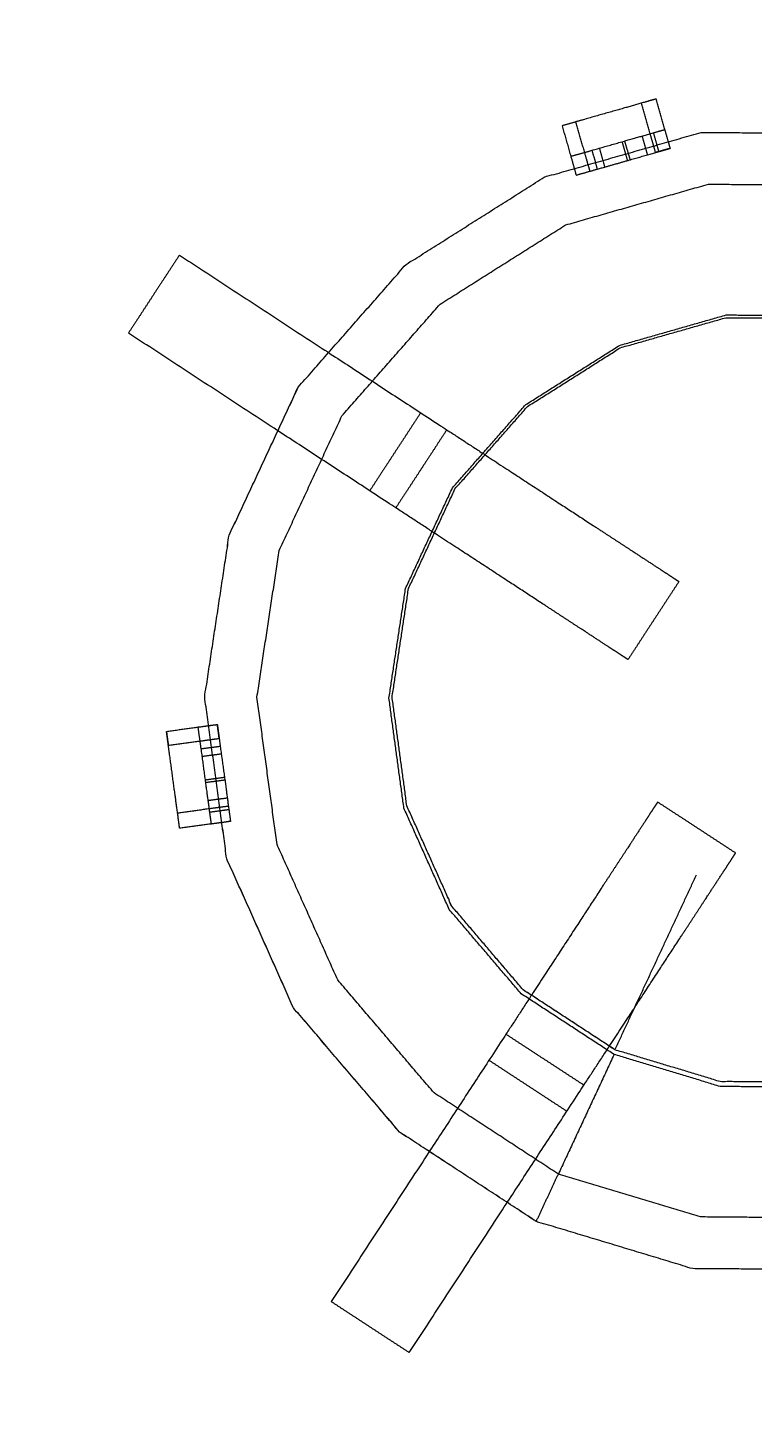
# Model space of a CAD drawing. Header units: millimetres. Extents: x 3429 to 24139, y -631 to 9878.
# Drawn here: x 8594.66 to 8604.34, y 3476.78 to 3495.17 of the extents above; entities that cross this region are included whole.
import ezdxf

# ---------------------------------------------------------------- set-up
doc = ezdxf.new("R2010")
doc.units = ezdxf.units.MM
for name, color, linetype, lineweight in [('multid_gorunus_3', 23, 'Continuous', 13), ('multid_gorunus_4', 15, 'Continuous', 9), ('multid_gorunus_5', 193, 'Continuous', 5), ('multid_gorunus_6', 54, 'Continuous', 0)]:
    doc.layers.add(name, color=color, linetype=linetype, lineweight=lineweight)

# ---------------------------------------------------------------- blocks, each defined once
blk = doc.blocks.new('grup-2')
at = {"layer": 'multid_gorunus_3', "lineweight": -3}
for points in [[(1849.635, 6035.355), (1850.005, 6035.396), (1850.375, 6035.437), (1884.646, 6035.262), (1918.917, 6035.088), (1919.286, 6035.043), (1919.656, 6034.998), (1919.995, 6034.875), (1920.334, 6034.752), (1920.633, 6034.56), (1920.932, 6034.367), (1921.181, 6034.116), (1921.429, 6033.865), (1921.619, 6033.564), (1921.808, 6033.263), (1921.927, 6032.923), (1922.047, 6032.583), (1922.088, 6032.213), (1922.129, 6031.843), (1921.763, 5960.072), (1921.878, 5918.294), (1921.833, 5917.924), (1921.789, 5917.555), (1921.666, 5917.216), (1921.542, 5916.877), (1921.35, 5916.578), (1921.158, 5916.279), (1920.907, 5916.03), (1920.655, 5915.781), (1920.354, 5915.592), (1920.054, 5915.403), (1919.713, 5915.283), (1919.373, 5915.164), (1919.003, 5915.123), (1918.633, 5915.082), (1884.362, 5915.257), (1850.091, 5915.431), (1849.721, 5915.476), (1849.352, 5915.52), (1849.013, 5915.644), (1848.674, 5915.767), (1848.375, 5915.959), (1848.076, 5916.151), (1847.827, 5916.403), (1847.578, 5916.654), (1847.389, 5916.955), (1847.2, 5917.255), (1847.08, 5917.596), (1846.96, 5917.936), (1846.92, 5918.306), (1846.879, 5918.676), (1847.143, 5970.447), (1847.13, 6032.225), (1847.174, 6032.594), (1847.219, 6032.964), (1847.342, 6033.303), (1847.465, 6033.642), (1847.658, 6033.941), (1847.85, 6034.24), (1848.101, 6034.488), (1848.353, 6034.737), (1848.653, 6034.926), (1848.954, 6035.115), (1849.294, 6035.235), (1849.635, 6035.355)], [(1849.635, 6035.355), (1850.005, 6035.396), (1850.375, 6035.437), (1884.646, 6035.262), (1918.917, 6035.088), (1919.286, 6035.043), (1919.656, 6034.998), (1919.995, 6034.875), (1920.334, 6034.752), (1920.633, 6034.56), (1920.932, 6034.367), (1921.181, 6034.116), (1921.429, 6033.865), (1921.619, 6033.564), (1921.808, 6033.263), (1921.927, 6032.923), (1922.047, 6032.583), (1922.088, 6032.213), (1922.129, 6031.843), (1921.763, 5960.072), (1921.878, 5918.294), (1921.833, 5917.924), (1921.789, 5917.555), (1921.666, 5917.216), (1921.542, 5916.877), (1921.35, 5916.578), (1921.158, 5916.279), (1920.907, 5916.03), (1920.655, 5915.781), (1920.354, 5915.592), (1920.054, 5915.403), (1919.713, 5915.283), (1919.373, 5915.164), (1919.003, 5915.123), (1918.633, 5915.082), (1884.362, 5915.257), (1850.091, 5915.431), (1849.721, 5915.476), (1849.352, 5915.52), (1849.013, 5915.644), (1848.674, 5915.767), (1848.375, 5915.959), (1848.076, 5916.151), (1847.827, 5916.403), (1847.578, 5916.654), (1847.389, 5916.955), (1847.2, 5917.255), (1847.08, 5917.596), (1846.96, 5917.936), (1846.92, 5918.306), (1846.879, 5918.676), (1847.143, 5970.447), (1847.13, 6032.225), (1847.174, 6032.594), (1847.219, 6032.964), (1847.342, 6033.303), (1847.465, 6033.642), (1847.658, 6033.941), (1847.85, 6034.24), (1848.101, 6034.488), (1848.353, 6034.737), (1848.653, 6034.926), (1848.954, 6035.115), (1849.294, 6035.235), (1849.635, 6035.355)], [(1850.374, 6034.937), (1850.061, 6034.902), (1849.748, 6034.868), (1849.461, 6034.766), (1849.173, 6034.665), (1848.919, 6034.505), (1848.664, 6034.345), (1848.452, 6034.134), (1848.239, 6033.924), (1848.076, 6033.671), (1847.914, 6033.418), (1847.81, 6033.132), (1847.705, 6032.845), (1847.668, 6032.533), (1847.63, 6032.22), (1847.643, 5970.444), (1847.379, 5918.676), (1847.413, 5918.363), (1847.448, 5918.05), (1847.549, 5917.762), (1847.651, 5917.474), (1847.811, 5917.22), (1847.971, 5916.966), (1848.181, 5916.753), (1848.392, 5916.54), (1848.644, 5916.378), (1848.897, 5916.215), (1849.184, 5916.111), (1849.47, 5916.007), (1849.783, 5915.969), (1850.096, 5915.931), (1884.365, 5915.757), (1918.634, 5915.582), (1918.946, 5915.617), (1919.259, 5915.651), (1919.547, 5915.752), (1919.835, 5915.854), (1920.089, 5916.014), (1920.343, 5916.174), (1920.556, 5916.384), (1920.769, 5916.595), (1920.931, 5916.848), (1921.094, 5917.1), (1921.198, 5917.387), (1921.303, 5917.674), (1921.34, 5917.986), (1921.378, 5918.299), (1921.263, 5960.075), (1921.629, 6031.843), (1921.594, 6032.156), (1921.56, 6032.469), (1921.458, 6032.757), (1921.357, 6033.044), (1921.197, 6033.299), (1921.037, 6033.553), (1920.827, 6033.766), (1920.616, 6033.978), (1920.363, 6034.141), (1920.111, 6034.303), (1919.824, 6034.408), (1919.537, 6034.512), (1919.225, 6034.55), (1918.912, 6034.588), (1884.643, 6034.762), (1850.374, 6034.937)], [(1850.374, 6034.937), (1850.061, 6034.902), (1849.748, 6034.868), (1849.461, 6034.766), (1849.173, 6034.665), (1848.919, 6034.505), (1848.664, 6034.345), (1848.452, 6034.134), (1848.239, 6033.924), (1848.076, 6033.671), (1847.914, 6033.418), (1847.81, 6033.132), (1847.705, 6032.845), (1847.668, 6032.533), (1847.63, 6032.22), (1847.643, 5970.444), (1847.379, 5918.676), (1847.413, 5918.363), (1847.448, 5918.05), (1847.549, 5917.762), (1847.651, 5917.474), (1847.811, 5917.22), (1847.971, 5916.966), (1848.181, 5916.753), (1848.392, 5916.54), (1848.644, 5916.378), (1848.897, 5916.215), (1849.184, 5916.111), (1849.47, 5916.007), (1849.783, 5915.969), (1850.096, 5915.931), (1884.365, 5915.757), (1918.634, 5915.582), (1918.946, 5915.617), (1919.259, 5915.651), (1919.547, 5915.752), (1919.835, 5915.854), (1920.089, 5916.014), (1920.343, 5916.174), (1920.556, 5916.384), (1920.769, 5916.595), (1920.931, 5916.848), (1921.094, 5917.1), (1921.198, 5917.387), (1921.303, 5917.674), (1921.34, 5917.986), (1921.378, 5918.299), (1921.263, 5960.075), (1921.629, 6031.843), (1921.594, 6032.156), (1921.56, 6032.469), (1921.458, 6032.757), (1921.357, 6033.044), (1921.197, 6033.299), (1921.037, 6033.553), (1920.827, 6033.766), (1920.616, 6033.978), (1920.363, 6034.141), (1920.111, 6034.303), (1919.824, 6034.408), (1919.537, 6034.512), (1919.225, 6034.55), (1918.912, 6034.588), (1884.643, 6034.762), (1850.374, 6034.937)]]:
    blk.add_open_spline(points, degree=2, knots=[-16, -16, -16, -15, -15, -14, -14, -13, -13, -12, -12, -11, -11, -10, -10, -9, -9, -8, -8, -7, -7, -6, -6, -5, -5, -4, -4, -3, -3, -2, -2, -1, -1, 0, 0, 1, 1, 2, 2, 3, 3, 4, 4, 5, 5, 6, 6, 7, 7, 8, 8, 9, 9, 10, 10, 11, 11, 12, 12, 13, 13, 14, 14, 15, 15, 16, 16, 16], dxfattribs=at)
at = {"layer": 'multid_gorunus_4', "lineweight": -3}
blk.add_open_spline([(1898.087, 5967.746), (1899.312, 5966.844), (1900.537, 5965.942), (1901.62, 5964.874), (1902.704, 5963.806), (1903.625, 5962.596), (1904.546, 5961.385), (1905.285, 5960.056), (1906.024, 5958.726), (1906.567, 5957.305), (1907.109, 5955.884), (1907.444, 5954.4), (1907.778, 5952.915), (1907.898, 5951.399), (1908.019, 5949.883), (1907.921, 5948.364), (1907.824, 5946.846), (1907.512, 5945.357), (1907.201, 5943.868), (1906.679, 5942.439), (1906.158, 5941.01), (1905.439, 5939.669), (1904.721, 5938.328), (1903.818, 5937.104), (1902.915, 5935.88), (1901.848, 5934.796), (1900.781, 5933.711), (1899.57, 5932.791), (1898.359, 5931.871), (1897.029, 5931.131), (1895.7, 5930.391), (1894.279, 5929.849), (1892.857, 5929.308), (1891.373, 5928.972), (1889.89, 5928.637), (1888.373, 5928.518), (1886.857, 5928.398), (1885.338, 5928.495), (1883.82, 5928.591), (1882.331, 5928.904), (1880.843, 5929.217), (1879.413, 5929.737), (1877.984, 5930.257), (1876.643, 5930.976), (1875.303, 5931.696), (1874.078, 5932.598), (1872.853, 5933.5), (1871.77, 5934.568), (1870.686, 5935.636), (1869.765, 5936.846), (1868.844, 5938.057), (1868.105, 5939.386), (1867.366, 5940.716), (1866.823, 5942.137), (1866.28, 5943.558), (1865.946, 5945.042), (1865.612, 5946.527), (1865.492, 5948.043), (1865.371, 5949.559), (1865.469, 5951.078), (1865.566, 5952.596), (1865.878, 5954.085), (1866.189, 5955.574), (1866.711, 5957.003), (1867.232, 5958.432), (1867.951, 5959.773), (1868.669, 5961.114), (1869.572, 5962.338), (1870.475, 5963.562), (1871.542, 5964.646), (1872.609, 5965.731), (1873.82, 5966.651), (1875.031, 5967.571), (1876.361, 5968.311), (1877.69, 5969.051), (1879.111, 5969.593), (1880.533, 5970.134), (1882.017, 5970.47), (1883.5, 5970.805), (1885.017, 5970.924), (1886.533, 5971.044), (1888.052, 5970.947), (1889.57, 5970.851), (1891.059, 5970.538), (1892.547, 5970.225), (1893.977, 5969.705), (1895.406, 5969.185), (1896.747, 5968.465), (1898.087, 5967.746)], degree=2, knots=[30, 30, 30, 31, 31, 32, 32, 33, 33, 34, 34, 35, 35, 36, 36, 37, 37, 38, 38, 39, 39, 40, 40, 41, 41, 42, 42, 43, 43, 44, 44, 45, 45, 46, 46, 47, 47, 48, 48, 49, 49, 50, 50, 51, 51, 52, 52, 53, 53, 54, 54, 55, 55, 56, 56, 57, 57, 58, 58, 59, 59, 60, 60, 61, 61, 62, 62, 63, 63, 64, 64, 65, 65, 66, 66, 67, 67, 68, 68, 69, 69, 70, 70, 71, 71, 72, 72, 73, 73, 74, 74, 74], dxfattribs=at)
blk.add_open_spline([(1898.087, 5967.746), (1899.312, 5966.844), (1900.537, 5965.942), (1901.62, 5964.874), (1902.704, 5963.806), (1903.625, 5962.596), (1904.546, 5961.385), (1905.285, 5960.056), (1906.024, 5958.726), (1906.567, 5957.305), (1907.109, 5955.884), (1907.444, 5954.4), (1907.778, 5952.915), (1907.898, 5951.399), (1908.019, 5949.883), (1907.921, 5948.364), (1907.824, 5946.846), (1907.512, 5945.357), (1907.201, 5943.868), (1906.679, 5942.439), (1906.158, 5941.01), (1905.439, 5939.669), (1904.721, 5938.328), (1903.818, 5937.104), (1902.915, 5935.88), (1901.848, 5934.796), (1900.781, 5933.711), (1899.57, 5932.791), (1898.359, 5931.871), (1897.029, 5931.131), (1895.7, 5930.391), (1894.279, 5929.849), (1892.857, 5929.308), (1891.373, 5928.972), (1889.89, 5928.637), (1888.373, 5928.518), (1886.857, 5928.398), (1885.338, 5928.495), (1883.82, 5928.591), (1882.331, 5928.904), (1880.843, 5929.217), (1879.413, 5929.737), (1877.984, 5930.257), (1876.643, 5930.976), (1875.303, 5931.696), (1874.078, 5932.598), (1872.853, 5933.5), (1871.77, 5934.568), (1870.686, 5935.636), (1869.765, 5936.846), (1868.844, 5938.057), (1868.105, 5939.386), (1867.366, 5940.716), (1866.823, 5942.137), (1866.28, 5943.558), (1865.946, 5945.042), (1865.612, 5946.527), (1865.492, 5948.043), (1865.371, 5949.559), (1865.469, 5951.078), (1865.566, 5952.596), (1865.878, 5954.085), (1866.189, 5955.574), (1866.711, 5957.003), (1867.232, 5958.432), (1867.951, 5959.773), (1868.669, 5961.114), (1869.572, 5962.338), (1870.475, 5963.562), (1871.542, 5964.646), (1872.609, 5965.731), (1873.82, 5966.651), (1875.031, 5967.571), (1876.361, 5968.311), (1877.69, 5969.051), (1879.111, 5969.593), (1880.533, 5970.134), (1882.017, 5970.47), (1883.5, 5970.805), (1885.017, 5970.924), (1886.533, 5971.044), (1888.052, 5970.947), (1889.57, 5970.851), (1891.059, 5970.538), (1892.547, 5970.225), (1893.977, 5969.705), (1895.406, 5969.185), (1896.747, 5968.465), (1898.087, 5967.746)], degree=2, knots=[30, 30, 30, 31, 31, 32, 32, 33, 33, 34, 34, 35, 35, 36, 36, 37, 37, 38, 38, 39, 39, 40, 40, 41, 41, 42, 42, 43, 43, 44, 44, 45, 45, 46, 46, 47, 47, 48, 48, 49, 49, 50, 50, 51, 51, 52, 52, 53, 53, 54, 54, 55, 55, 56, 56, 57, 57, 58, 58, 59, 59, 60, 60, 61, 61, 62, 62, 63, 63, 64, 64, 65, 65, 66, 66, 67, 67, 68, 68, 69, 69, 70, 70, 71, 71, 72, 72, 73, 73, 74, 74, 74], dxfattribs=at)
at = {"layer": 'multid_gorunus_5', "lineweight": -3}
for points, knots in [([(1888.331, 5957.025), (1888.367, 5957.15), (1888.403, 5957.275), (1888.461, 5957.479), (1888.519, 5957.682)], [0, 0, 0, 1, 1, 2, 2, 2]), ([(1888.331, 5957.025), (1888.367, 5957.15), (1888.403, 5957.275), (1888.461, 5957.479), (1888.519, 5957.682)], [0, 0, 0, 1, 1, 2, 2, 2]), ([(1888.519, 5957.682), (1888.595, 5957.661), (1888.67, 5957.639), (1888.862, 5957.584), (1889.053, 5957.53), (1889.271, 5957.468), (1889.488, 5957.406), (1889.63, 5957.365), (1889.772, 5957.325)], [9, 9, 9, 10, 10, 11, 11, 12, 12, 13, 13, 13]), ([(1888.519, 5957.682), (1888.595, 5957.661), (1888.67, 5957.639), (1888.862, 5957.584), (1889.053, 5957.53), (1889.271, 5957.468), (1889.488, 5957.406), (1889.63, 5957.365), (1889.772, 5957.325)], [9, 9, 9, 10, 10, 11, 11, 12, 12, 13, 13, 13]), ([(1888.527, 5956.969), (1888.563, 5957.094), (1888.599, 5957.219), (1888.657, 5957.423), (1888.715, 5957.626)], [0, 0, 0, 1, 1, 2, 2, 2]), ([(1888.527, 5956.969), (1888.563, 5957.094), (1888.599, 5957.219), (1888.657, 5957.423), (1888.715, 5957.626)], [0, 0, 0, 1, 1, 2, 2, 2]), ([(1889.772, 5957.325), (1889.714, 5957.121), (1889.656, 5956.918), (1889.62, 5956.792), (1889.585, 5956.667), (1889.443, 5956.708), (1889.301, 5956.748), (1889.083, 5956.81), (1888.865, 5956.872), (1888.674, 5956.927), (1888.483, 5956.981), (1888.407, 5957.003), (1888.331, 5957.025), (1888.407, 5957.003), (1888.483, 5956.981), (1888.505, 5956.975), (1888.527, 5956.969)], [33, 33, 33, 34, 34, 35, 35, 36, 36, 37, 37, 38, 38, 39, 39, 40, 40, 40.117163, 40.117163, 40.117163]), ([(1889.772, 5957.325), (1889.714, 5957.121), (1889.656, 5956.918), (1889.62, 5956.792), (1889.585, 5956.667), (1889.443, 5956.708), (1889.301, 5956.748), (1889.083, 5956.81), (1888.865, 5956.872), (1888.674, 5956.927), (1888.483, 5956.981), (1888.407, 5957.003), (1888.331, 5957.025), (1888.407, 5957.003), (1888.483, 5956.981), (1888.505, 5956.975), (1888.527, 5956.969)], [33, 33, 33, 34, 34, 35, 35, 36, 36, 37, 37, 38, 38, 39, 39, 40, 40, 40.117163, 40.117163, 40.117163]), ([(1889.4, 5956.72), (1889.436, 5956.845), (1889.472, 5956.97), (1889.53, 5957.174), (1889.588, 5957.377)], [1, 1, 1, 2, 2, 3, 3, 3]), ([(1889.4, 5956.72), (1889.436, 5956.845), (1889.472, 5956.97), (1889.53, 5957.174), (1889.588, 5957.377)], [1, 1, 1, 2, 2, 3, 3, 3]), ([(1889.656, 5956.918), (1889.514, 5956.958), (1889.372, 5956.999), (1889.154, 5957.061), (1888.937, 5957.123), (1888.745, 5957.177), (1888.554, 5957.232), (1888.479, 5957.254), (1888.403, 5957.275)], [0, 0, 0, 1, 1, 2, 2, 3, 3, 4, 4, 4]), ([(1889.656, 5956.918), (1889.514, 5956.958), (1889.372, 5956.999), (1889.154, 5957.061), (1888.937, 5957.123), (1888.745, 5957.177), (1888.554, 5957.232), (1888.479, 5957.254), (1888.403, 5957.275)], [0, 0, 0, 1, 1, 2, 2, 3, 3, 4, 4, 4]), ([(1888.331, 5957.025), (1888.407, 5957.003), (1888.483, 5956.981), (1888.505, 5956.975), (1888.527, 5956.969)], [39, 39, 39, 40, 40, 40.117163, 40.117163, 40.117163]), ([(1888.331, 5957.025), (1888.407, 5957.003), (1888.483, 5956.981), (1888.505, 5956.975), (1888.527, 5956.969)], [39, 39, 39, 40, 40, 40.117163, 40.117163, 40.117163]), ([(1894.869, 5955.603), (1893.892, 5954.964), (1892.914, 5954.325), (1892.111, 5953.8), (1891.308, 5953.276), (1890.901, 5953.01), (1890.495, 5952.744), (1890.149, 5952.518), (1889.802, 5952.292), (1889.518, 5952.106), (1889.233, 5951.92), (1889.011, 5951.775), (1888.789, 5951.63), (1888.63, 5951.526), (1888.471, 5951.422), (1888.375, 5951.359), (1888.28, 5951.297), (1888.248, 5951.276), (1888.216, 5951.255)], [6, 6, 6, 7, 7, 8, 8, 9, 9, 10, 10, 11, 11, 12, 12, 13, 13, 14, 14, 15, 15, 15]), ([(1894.869, 5955.603), (1893.892, 5954.964), (1892.914, 5954.325), (1892.111, 5953.8), (1891.308, 5953.276), (1890.901, 5953.01), (1890.495, 5952.744), (1890.149, 5952.518), (1889.802, 5952.292), (1889.518, 5952.106), (1889.233, 5951.92), (1889.011, 5951.775), (1888.789, 5951.63), (1888.63, 5951.526), (1888.471, 5951.422), (1888.375, 5951.359), (1888.28, 5951.297), (1888.248, 5951.276), (1888.216, 5951.255)], [6, 6, 6, 7, 7, 8, 8, 9, 9, 10, 10, 11, 11, 12, 12, 13, 13, 14, 14, 15, 15, 15]), ([(1894.869, 5955.603), (1895.039, 5955.343), (1895.209, 5955.083), (1895.378, 5954.824), (1895.548, 5954.564)], [0, 0, 0, 1, 1, 2, 2, 2]), ([(1894.869, 5955.603), (1895.039, 5955.343), (1895.209, 5955.083), (1895.378, 5954.824), (1895.548, 5954.564)], [0, 0, 0, 1, 1, 2, 2, 2]), ([(1888.895, 5950.216), (1888.927, 5950.237), (1888.958, 5950.258), (1889.054, 5950.321), (1889.15, 5950.383), (1889.309, 5950.487), (1889.468, 5950.591), (1889.69, 5950.736), (1889.912, 5950.881), (1890.197, 5951.067), (1890.481, 5951.253), (1890.827, 5951.479), (1891.173, 5951.705), (1891.58, 5951.971), (1891.987, 5952.237), (1892.79, 5952.762), (1893.593, 5953.286), (1894.57, 5953.925), (1895.548, 5954.564)], [-2, -2, -2, -1, -1, 0, 0, 1, 1, 2, 2, 3, 3, 4, 4, 5, 5, 6, 6, 7, 7, 7]), ([(1888.895, 5950.216), (1888.927, 5950.237), (1888.958, 5950.258), (1889.054, 5950.321), (1889.15, 5950.383), (1889.309, 5950.487), (1889.468, 5950.591), (1889.69, 5950.736), (1889.912, 5950.881), (1890.197, 5951.067), (1890.481, 5951.253), (1890.827, 5951.479), (1891.173, 5951.705), (1891.58, 5951.971), (1891.987, 5952.237), (1892.79, 5952.762), (1893.593, 5953.286), (1894.57, 5953.925), (1895.548, 5954.564)], [-2, -2, -2, -1, -1, 0, 0, 1, 1, 2, 2, 3, 3, 4, 4, 5, 5, 6, 6, 7, 7, 7]), ([(1891.656, 5953.503), (1891.825, 5953.243), (1891.995, 5952.983), (1892.165, 5952.724), (1892.334, 5952.464)], [0, 0, 0, 1, 1, 2, 2, 2]), ([(1891.656, 5953.503), (1891.825, 5953.243), (1891.995, 5952.983), (1892.165, 5952.724), (1892.334, 5952.464)], [0, 0, 0, 1, 1, 2, 2, 2]), ([(1891.308, 5953.276), (1891.478, 5953.016), (1891.648, 5952.756), (1891.817, 5952.497), (1891.987, 5952.237)], [0, 0, 0, 1, 1, 2, 2, 2]), ([(1891.308, 5953.276), (1891.478, 5953.016), (1891.648, 5952.756), (1891.817, 5952.497), (1891.987, 5952.237)], [0, 0, 0, 1, 1, 2, 2, 2]), ([(1888.216, 5951.255), (1888.386, 5950.995), (1888.555, 5950.736), (1888.725, 5950.476), (1888.895, 5950.216)], [0, 0, 0, 1, 1, 2, 2, 2]), ([(1888.216, 5951.255), (1888.386, 5950.995), (1888.555, 5950.736), (1888.725, 5950.476), (1888.895, 5950.216)], [0, 0, 0, 1, 1, 2, 2, 2]), ([(1895.042, 5949.26), (1894.832, 5949.288), (1894.623, 5949.317), (1894.493, 5949.334), (1894.364, 5949.352), (1894.344, 5949.206), (1894.325, 5949.059), (1894.294, 5948.835), (1894.263, 5948.611), (1894.237, 5948.414), (1894.21, 5948.216), (1894.199, 5948.139), (1894.189, 5948.061)], [33, 33, 33, 34, 34, 35, 35, 36, 36, 37, 37, 38, 38, 39, 39, 39]), ([(1895.042, 5949.26), (1894.832, 5949.288), (1894.623, 5949.317), (1894.493, 5949.334), (1894.364, 5949.352), (1894.344, 5949.206), (1894.325, 5949.059), (1894.294, 5948.835), (1894.263, 5948.611), (1894.237, 5948.414), (1894.21, 5948.216), (1894.199, 5948.139), (1894.189, 5948.061)], [33, 33, 33, 34, 34, 35, 35, 36, 36, 37, 37, 38, 38, 39, 39, 39]), ([(1894.623, 5949.317), (1894.603, 5949.17), (1894.583, 5949.024), (1894.552, 5948.8), (1894.522, 5948.576), (1894.495, 5948.379), (1894.468, 5948.181), (1894.457, 5948.103), (1894.447, 5948.026)], [0, 0, 0, 1, 1, 2, 2, 3, 3, 4, 4, 4]), ([(1894.623, 5949.317), (1894.603, 5949.17), (1894.583, 5949.024), (1894.552, 5948.8), (1894.522, 5948.576), (1894.495, 5948.379), (1894.468, 5948.181), (1894.457, 5948.103), (1894.447, 5948.026)], [0, 0, 0, 1, 1, 2, 2, 3, 3, 4, 4, 4]), ([(1894.866, 5947.969), (1894.877, 5948.046), (1894.887, 5948.124), (1894.914, 5948.321), (1894.941, 5948.519), (1894.971, 5948.743), (1895.002, 5948.967), (1895.022, 5949.113), (1895.042, 5949.26)], [9, 9, 9, 10, 10, 11, 11, 12, 12, 13, 13, 13]), ([(1894.866, 5947.969), (1894.877, 5948.046), (1894.887, 5948.124), (1894.914, 5948.321), (1894.941, 5948.519), (1894.971, 5948.743), (1895.002, 5948.967), (1895.022, 5949.113), (1895.042, 5949.26)], [9, 9, 9, 10, 10, 11, 11, 12, 12, 13, 13, 13]), ([(1894.339, 5949.162), (1894.468, 5949.145), (1894.597, 5949.127), (1894.806, 5949.099), (1895.016, 5949.07)], [1, 1, 1, 2, 2, 3, 3, 3]), ([(1894.339, 5949.162), (1894.468, 5949.145), (1894.597, 5949.127), (1894.806, 5949.099), (1895.016, 5949.07)], [1, 1, 1, 2, 2, 3, 3, 3]), ([(1887.461, 5947.64), (1887.721, 5947.81), (1887.98, 5947.979), (1888.24, 5948.149), (1888.5, 5948.318)], [0, 0, 0, 1, 1, 2, 2, 2]), ([(1887.461, 5947.64), (1887.721, 5947.81), (1887.98, 5947.979), (1888.24, 5948.149), (1888.5, 5948.318)], [0, 0, 0, 1, 1, 2, 2, 2]), ([(1888.5, 5948.318), (1888.52, 5948.287), (1888.541, 5948.255), (1888.604, 5948.159), (1888.666, 5948.063), (1888.77, 5947.904), (1888.874, 5947.745), (1889.019, 5947.523), (1889.164, 5947.301), (1889.35, 5947.017), (1889.536, 5946.732), (1889.762, 5946.386), (1889.989, 5946.04), (1890.254, 5945.633), (1890.52, 5945.226), (1891.045, 5944.423), (1891.569, 5943.621), (1892.208, 5942.643), (1892.847, 5941.665)], [-2, -2, -2, -1, -1, 0, 0, 1, 1, 2, 2, 3, 3, 4, 4, 5, 5, 6, 6, 7, 7, 7]), ([(1888.5, 5948.318), (1888.52, 5948.287), (1888.541, 5948.255), (1888.604, 5948.159), (1888.666, 5948.063), (1888.77, 5947.904), (1888.874, 5947.745), (1889.019, 5947.523), (1889.164, 5947.301), (1889.35, 5947.017), (1889.536, 5946.732), (1889.762, 5946.386), (1889.989, 5946.04), (1890.254, 5945.633), (1890.52, 5945.226), (1891.045, 5944.423), (1891.569, 5943.621), (1892.208, 5942.643), (1892.847, 5941.665)], [-2, -2, -2, -1, -1, 0, 0, 1, 1, 2, 2, 3, 3, 4, 4, 5, 5, 6, 6, 7, 7, 7]), ([(1894.216, 5948.263), (1894.345, 5948.245), (1894.474, 5948.228), (1894.684, 5948.199), (1894.894, 5948.17)], [0, 0, 0, 1, 1, 2, 2, 2]), ([(1894.216, 5948.263), (1894.345, 5948.245), (1894.474, 5948.228), (1894.684, 5948.199), (1894.894, 5948.17)], [0, 0, 0, 1, 1, 2, 2, 2]), ([(1894.189, 5948.061), (1894.318, 5948.043), (1894.447, 5948.026), (1894.656, 5947.997), (1894.866, 5947.969)], [0, 0, 0, 1, 1, 2, 2, 2]), ([(1894.189, 5948.061), (1894.318, 5948.043), (1894.447, 5948.026), (1894.656, 5947.997), (1894.866, 5947.969)], [0, 0, 0, 1, 1, 2, 2, 2]), ([(1891.808, 5940.986), (1891.17, 5941.964), (1890.531, 5942.942), (1890.006, 5943.745), (1889.482, 5944.548), (1889.216, 5944.954), (1888.95, 5945.361), (1888.724, 5945.707), (1888.498, 5946.053), (1888.312, 5946.338), (1888.126, 5946.622), (1887.981, 5946.845), (1887.836, 5947.067), (1887.732, 5947.226), (1887.628, 5947.385), (1887.565, 5947.48), (1887.503, 5947.576), (1887.482, 5947.608), (1887.461, 5947.64)], [6, 6, 6, 7, 7, 8, 8, 9, 9, 10, 10, 11, 11, 12, 12, 13, 13, 14, 14, 15, 15, 15]), ([(1891.808, 5940.986), (1891.17, 5941.964), (1890.531, 5942.942), (1890.006, 5943.745), (1889.482, 5944.548), (1889.216, 5944.954), (1888.95, 5945.361), (1888.724, 5945.707), (1888.498, 5946.053), (1888.312, 5946.338), (1888.126, 5946.622), (1887.981, 5946.845), (1887.836, 5947.067), (1887.732, 5947.226), (1887.628, 5947.385), (1887.565, 5947.48), (1887.503, 5947.576), (1887.482, 5947.608), (1887.461, 5947.64)], [6, 6, 6, 7, 7, 8, 8, 9, 9, 10, 10, 11, 11, 12, 12, 13, 13, 14, 14, 15, 15, 15]), ([(1889.482, 5944.548), (1889.741, 5944.717), (1890.001, 5944.887), (1890.261, 5945.056), (1890.52, 5945.226)], [0, 0, 0, 1, 1, 2, 2, 2]), ([(1889.482, 5944.548), (1889.741, 5944.717), (1890.001, 5944.887), (1890.261, 5945.056), (1890.52, 5945.226)], [0, 0, 0, 1, 1, 2, 2, 2]), ([(1889.709, 5944.2), (1889.968, 5944.37), (1890.228, 5944.54), (1890.487, 5944.709), (1890.747, 5944.879)], [0, 0, 0, 1, 1, 2, 2, 2]), ([(1889.709, 5944.2), (1889.968, 5944.37), (1890.228, 5944.54), (1890.487, 5944.709), (1890.747, 5944.879)], [0, 0, 0, 1, 1, 2, 2, 2]), ([(1891.808, 5940.986), (1892.068, 5941.156), (1892.328, 5941.326), (1892.587, 5941.495), (1892.847, 5941.665)], [0, 0, 0, 1, 1, 2, 2, 2]), ([(1891.808, 5940.986), (1892.068, 5941.156), (1892.328, 5941.326), (1892.587, 5941.495), (1892.847, 5941.665)], [0, 0, 0, 1, 1, 2, 2, 2])]:
    blk.add_open_spline(points, degree=2, knots=knots, dxfattribs=at)
for points in [[(1888.483, 5956.981), (1888.518, 5957.107), (1888.554, 5957.232)], [(1888.483, 5956.981), (1888.518, 5957.107), (1888.554, 5957.232)], [(1888.633, 5956.939), (1888.668, 5957.064), (1888.704, 5957.189)], [(1888.633, 5956.939), (1888.668, 5957.064), (1888.704, 5957.189)], [(1888.865, 5956.872), (1888.901, 5956.998), (1888.937, 5957.123)], [(1888.865, 5956.872), (1888.901, 5956.998), (1888.937, 5957.123)], [(1888.899, 5956.863), (1888.935, 5956.988), (1888.971, 5957.113)], [(1888.899, 5956.863), (1888.935, 5956.988), (1888.971, 5957.113)], [(1889.203, 5956.776), (1889.238, 5956.901), (1889.274, 5957.027)], [(1889.203, 5956.776), (1889.238, 5956.901), (1889.274, 5957.027)], [(1889.301, 5956.748), (1889.336, 5956.873), (1889.372, 5956.999)], [(1889.301, 5956.748), (1889.336, 5956.873), (1889.372, 5956.999)], [(1894.339, 5949.162), (1894.351, 5949.257), (1894.364, 5949.352)], [(1894.339, 5949.162), (1894.351, 5949.257), (1894.364, 5949.352)], [(1894.339, 5949.162), (1894.351, 5949.257), (1894.364, 5949.352)], [(1894.339, 5949.162), (1894.351, 5949.257), (1894.364, 5949.352)], [(1895.042, 5949.26), (1895.029, 5949.165), (1895.016, 5949.07)], [(1895.042, 5949.26), (1895.029, 5949.165), (1895.016, 5949.07)], [(1894.325, 5949.059), (1894.454, 5949.042), (1894.583, 5949.024)], [(1894.325, 5949.059), (1894.454, 5949.042), (1894.583, 5949.024)], [(1894.311, 5948.958), (1894.44, 5948.941), (1894.569, 5948.923)], [(1894.311, 5948.958), (1894.44, 5948.941), (1894.569, 5948.923)], [(1894.268, 5948.646), (1894.397, 5948.628), (1894.526, 5948.611)], [(1894.268, 5948.646), (1894.397, 5948.628), (1894.526, 5948.611)], [(1894.263, 5948.611), (1894.393, 5948.593), (1894.522, 5948.576)], [(1894.263, 5948.611), (1894.393, 5948.593), (1894.522, 5948.576)], [(1894.231, 5948.371), (1894.36, 5948.354), (1894.489, 5948.336)], [(1894.231, 5948.371), (1894.36, 5948.354), (1894.489, 5948.336)], [(1894.21, 5948.216), (1894.339, 5948.199), (1894.468, 5948.181)], [(1894.21, 5948.216), (1894.339, 5948.199), (1894.468, 5948.181)], [(1889.068, 5945.019), (1888.525, 5946.184), (1887.983, 5947.348)], [(1889.068, 5945.019), (1888.525, 5946.184), (1887.983, 5947.348)]]:
    blk.add_open_spline(points, degree=2, dxfattribs=at)
at = {"layer": 'multid_gorunus_6', "lineweight": -3}
for points, knots in [([(1887.918, 5957.237), (1888.964, 5956.938), (1890.01, 5956.64), (1890.93, 5956.058), (1891.85, 5955.477), (1892.568, 5954.661), (1893.287, 5953.844), (1893.746, 5952.858), (1894.206, 5951.872), (1894.369, 5950.796), (1894.532, 5949.72), (1894.385, 5948.642), (1894.238, 5947.564), (1893.794, 5946.572), (1893.35, 5945.579), (1892.643, 5944.751), (1891.937, 5943.924), (1891.027, 5943.328), (1890.116, 5942.733), (1889.074, 5942.419), (1888.033, 5942.105), (1886.945, 5942.096), (1885.857, 5942.088), (1884.811, 5942.387), (1883.765, 5942.685), (1882.845, 5943.266), (1881.926, 5943.848), (1881.207, 5944.664), (1880.489, 5945.481), (1880.029, 5946.467), (1879.57, 5947.453), (1879.407, 5948.529), (1879.244, 5949.605), (1879.391, 5950.682), (1879.537, 5951.76), (1879.982, 5952.753), (1880.426, 5953.746), (1881.132, 5954.574), (1881.838, 5955.401), (1882.749, 5955.996), (1883.66, 5956.592), (1884.701, 5956.906), (1885.743, 5957.22), (1886.83, 5957.229), (1887.918, 5957.237)], [-9, -9, -9, -8, -8, -7, -7, -6, -6, -5, -5, -4, -4, -3, -3, -2, -2, -1, -1, 0, 0, 1, 1, 2, 2, 3, 3, 4, 4, 5, 5, 6, 6, 7, 7, 8, 8, 9, 9, 10, 10, 11, 11, 12, 12, 13, 13, 13]), ([(1887.918, 5957.237), (1886.83, 5957.229), (1885.743, 5957.22), (1884.701, 5956.906), (1883.66, 5956.592), (1882.749, 5955.996), (1881.838, 5955.401), (1881.132, 5954.574), (1880.426, 5953.746), (1879.982, 5952.753), (1879.537, 5951.76), (1879.391, 5950.682), (1879.244, 5949.605), (1879.407, 5948.529), (1879.57, 5947.453), (1880.029, 5946.467), (1880.489, 5945.481)], [21, 21, 21, 22, 22, 23, 23, 24, 24, 25, 25, 26, 26, 27, 27, 28, 28, 29, 29, 29]), ([(1887.918, 5957.237), (1888.964, 5956.938), (1890.01, 5956.64), (1890.93, 5956.058), (1891.85, 5955.477), (1892.568, 5954.661), (1893.287, 5953.844), (1893.746, 5952.858), (1894.206, 5951.872), (1894.369, 5950.796), (1894.532, 5949.72), (1894.385, 5948.642), (1894.238, 5947.564), (1893.794, 5946.572), (1893.35, 5945.579), (1892.643, 5944.751), (1891.937, 5943.924), (1891.027, 5943.328), (1890.116, 5942.733), (1889.074, 5942.419), (1888.033, 5942.105), (1886.945, 5942.096), (1885.857, 5942.088), (1884.811, 5942.387), (1883.765, 5942.685), (1882.845, 5943.266), (1881.926, 5943.848), (1881.207, 5944.664), (1880.489, 5945.481), (1880.029, 5946.467), (1879.57, 5947.453), (1879.407, 5948.529), (1879.244, 5949.605), (1879.391, 5950.682), (1879.537, 5951.76), (1879.982, 5952.753), (1880.426, 5953.746), (1881.132, 5954.574), (1881.838, 5955.401), (1882.749, 5955.996), (1883.66, 5956.592), (1884.701, 5956.906), (1885.743, 5957.22), (1886.83, 5957.229), (1887.918, 5957.237)], [-9, -9, -9, -8, -8, -7, -7, -6, -6, -5, -5, -4, -4, -3, -3, -2, -2, -1, -1, 0, 0, 1, 1, 2, 2, 3, 3, 4, 4, 5, 5, 6, 6, 7, 7, 8, 8, 9, 9, 10, 10, 11, 11, 12, 12, 13, 13, 13]), ([(1887.918, 5957.237), (1886.83, 5957.229), (1885.743, 5957.22), (1884.701, 5956.906), (1883.66, 5956.592), (1882.749, 5955.996), (1881.838, 5955.401), (1881.132, 5954.574), (1880.426, 5953.746), (1879.982, 5952.753), (1879.537, 5951.76), (1879.391, 5950.682), (1879.244, 5949.605), (1879.407, 5948.529), (1879.57, 5947.453), (1880.029, 5946.467), (1880.489, 5945.481)], [21, 21, 21, 22, 22, 23, 23, 24, 24, 25, 25, 26, 26, 27, 27, 28, 28, 29, 29, 29]), ([(1887.59, 5954.769), (1888.293, 5954.569), (1888.997, 5954.368), (1889.615, 5953.977), (1890.233, 5953.586), (1890.716, 5953.037), (1891.199, 5952.488), (1891.508, 5951.825), (1891.817, 5951.162), (1891.927, 5950.439), (1892.036, 5949.716), (1891.938, 5948.992), (1891.839, 5948.267), (1891.54, 5947.599), (1891.241, 5946.932), (1890.767, 5946.376), (1890.292, 5945.819), (1889.68, 5945.419), (1889.068, 5945.019), (1888.367, 5944.808), (1887.667, 5944.596), (1886.936, 5944.591), (1886.205, 5944.585), (1885.501, 5944.786), (1884.798, 5944.987), (1884.18, 5945.378), (1883.562, 5945.768), (1883.079, 5946.317), (1882.596, 5946.866), (1882.287, 5947.529), (1881.978, 5948.192), (1881.868, 5948.915), (1881.759, 5949.638), (1881.857, 5950.363), (1881.956, 5951.088), (1882.255, 5951.755), (1882.553, 5952.423), (1883.028, 5952.979), (1883.503, 5953.535), (1884.115, 5953.936), (1884.727, 5954.336), (1885.427, 5954.547), (1886.128, 5954.758), (1886.859, 5954.764), (1887.59, 5954.769)], [-9, -9, -9, -8, -8, -7, -7, -6, -6, -5, -5, -4, -4, -3, -3, -2, -2, -1, -1, 0, 0, 1, 1, 2, 2, 3, 3, 4, 4, 5, 5, 6, 6, 7, 7, 8, 8, 9, 9, 10, 10, 11, 11, 12, 12, 13, 13, 13]), ([(1887.59, 5954.769), (1886.859, 5954.764), (1886.128, 5954.758), (1885.427, 5954.547), (1884.727, 5954.336), (1884.115, 5953.936), (1883.503, 5953.535), (1883.028, 5952.979), (1882.553, 5952.423), (1882.255, 5951.755), (1881.956, 5951.088), (1881.857, 5950.363), (1881.759, 5949.638), (1881.868, 5948.915), (1881.978, 5948.192), (1882.287, 5947.529), (1882.596, 5946.866)], [21, 21, 21, 22, 22, 23, 23, 24, 24, 25, 25, 26, 26, 27, 27, 28, 28, 29, 29, 29]), ([(1887.59, 5954.769), (1888.293, 5954.569), (1888.997, 5954.368), (1889.615, 5953.977), (1890.233, 5953.586), (1890.716, 5953.037), (1891.199, 5952.488), (1891.508, 5951.825), (1891.817, 5951.162), (1891.927, 5950.439), (1892.036, 5949.716), (1891.938, 5948.992), (1891.839, 5948.267), (1891.54, 5947.599), (1891.241, 5946.932), (1890.767, 5946.376), (1890.292, 5945.819), (1889.68, 5945.419), (1889.068, 5945.019), (1888.367, 5944.808), (1887.667, 5944.596), (1886.936, 5944.591), (1886.205, 5944.585), (1885.501, 5944.786), (1884.798, 5944.987), (1884.18, 5945.378), (1883.562, 5945.768), (1883.079, 5946.317), (1882.596, 5946.866), (1882.287, 5947.529), (1881.978, 5948.192), (1881.868, 5948.915), (1881.759, 5949.638), (1881.857, 5950.363), (1881.956, 5951.088), (1882.255, 5951.755), (1882.553, 5952.423), (1883.028, 5952.979), (1883.503, 5953.535), (1884.115, 5953.936), (1884.727, 5954.336), (1885.427, 5954.547), (1886.128, 5954.758), (1886.859, 5954.764), (1887.59, 5954.769)], [-9, -9, -9, -8, -8, -7, -7, -6, -6, -5, -5, -4, -4, -3, -3, -2, -2, -1, -1, 0, 0, 1, 1, 2, 2, 3, 3, 4, 4, 5, 5, 6, 6, 7, 7, 8, 8, 9, 9, 10, 10, 11, 11, 12, 12, 13, 13, 13]), ([(1887.59, 5954.769), (1886.859, 5954.764), (1886.128, 5954.758), (1885.427, 5954.547), (1884.727, 5954.336), (1884.115, 5953.936), (1883.503, 5953.535), (1883.028, 5952.979), (1882.553, 5952.423), (1882.255, 5951.755), (1881.956, 5951.088), (1881.857, 5950.363), (1881.759, 5949.638), (1881.868, 5948.915), (1881.978, 5948.192), (1882.287, 5947.529), (1882.596, 5946.866)], [21, 21, 21, 22, 22, 23, 23, 24, 24, 25, 25, 26, 26, 27, 27, 28, 28, 29, 29, 29]), ([(1890.116, 5942.733), (1891.027, 5943.328), (1891.937, 5943.924), (1892.643, 5944.751), (1893.35, 5945.579), (1893.794, 5946.572), (1894.238, 5947.564), (1894.385, 5948.642), (1894.532, 5949.72), (1894.369, 5950.796), (1894.206, 5951.872), (1893.746, 5952.858), (1893.287, 5953.844)], [34, 34, 34, 35, 35, 36, 36, 37, 37, 38, 38, 39, 39, 40, 40, 40]), ([(1890.116, 5942.733), (1891.027, 5943.328), (1891.937, 5943.924), (1892.643, 5944.751), (1893.35, 5945.579), (1893.794, 5946.572), (1894.238, 5947.564), (1894.385, 5948.642), (1894.532, 5949.72), (1894.369, 5950.796), (1894.206, 5951.872), (1893.746, 5952.858), (1893.287, 5953.844)], [34, 34, 34, 35, 35, 36, 36, 37, 37, 38, 38, 39, 39, 40, 40, 40]), ([(1889.068, 5945.019), (1889.68, 5945.419), (1890.292, 5945.819), (1890.767, 5946.376), (1891.241, 5946.932), (1891.54, 5947.599), (1891.839, 5948.267), (1891.938, 5948.992), (1892.036, 5949.716), (1891.927, 5950.439), (1891.817, 5951.162), (1891.508, 5951.825), (1891.199, 5952.488)], [34, 34, 34, 35, 35, 36, 36, 37, 37, 38, 38, 39, 39, 40, 40, 40]), ([(1889.068, 5945.019), (1889.68, 5945.419), (1890.292, 5945.819), (1890.767, 5946.376), (1891.241, 5946.932), (1891.54, 5947.599), (1891.839, 5948.267), (1891.938, 5948.992), (1892.036, 5949.716), (1891.927, 5950.439), (1891.817, 5951.162), (1891.508, 5951.825), (1891.199, 5952.488)], [34, 34, 34, 35, 35, 36, 36, 37, 37, 38, 38, 39, 39, 40, 40, 40])]:
    blk.add_open_spline(points, degree=2, knots=knots, dxfattribs=at)
for points in [[(1887.824, 5956.547), (1886.836, 5956.54), (1885.847, 5956.532)], [(1887.824, 5956.547), (1886.836, 5956.54), (1885.847, 5956.532)], [(1889.726, 5956.004), (1888.775, 5956.276), (1887.824, 5956.547)], [(1889.726, 5956.004), (1888.775, 5956.276), (1887.824, 5956.547)], [(1891.398, 5954.948), (1890.562, 5955.476), (1889.726, 5956.004)], [(1891.398, 5954.948), (1890.562, 5955.476), (1889.726, 5956.004)], [(1892.704, 5953.463), (1892.051, 5954.205), (1891.398, 5954.948)], [(1892.704, 5953.463), (1892.051, 5954.205), (1891.398, 5954.948)], [(1887.588, 5954.806), (1886.849, 5954.8), (1886.11, 5954.795)], [(1887.588, 5954.806), (1886.849, 5954.8), (1886.11, 5954.795)], [(1889.008, 5954.4), (1888.298, 5954.603), (1887.588, 5954.806)], [(1889.008, 5954.4), (1888.298, 5954.603), (1887.588, 5954.806)], [(1890.257, 5953.611), (1889.633, 5954.006), (1889.008, 5954.4)], [(1890.257, 5953.611), (1889.633, 5954.006), (1889.008, 5954.4)], [(1891.233, 5952.502), (1890.745, 5953.056), (1890.257, 5953.611)], [(1891.233, 5952.502), (1890.745, 5953.056), (1890.257, 5953.611)], [(1893.539, 5951.67), (1893.122, 5952.567), (1892.704, 5953.463)], [(1893.539, 5951.67), (1893.122, 5952.567), (1892.704, 5953.463)], [(1891.857, 5951.163), (1891.545, 5951.832), (1891.233, 5952.502)], [(1891.857, 5951.163), (1891.545, 5951.832), (1891.233, 5952.502)], [(1893.836, 5949.715), (1893.688, 5950.693), (1893.539, 5951.67)], [(1893.836, 5949.715), (1893.688, 5950.693), (1893.539, 5951.67)], [(1892.078, 5949.702), (1891.968, 5950.432), (1891.857, 5951.163)], [(1892.078, 5949.702), (1891.968, 5950.432), (1891.857, 5951.163)], [(1891.879, 5948.238), (1891.979, 5948.97), (1892.078, 5949.702)], [(1891.879, 5948.238), (1891.979, 5948.97), (1892.078, 5949.702)], [(1893.569, 5947.755), (1893.702, 5948.735), (1893.836, 5949.715)], [(1893.569, 5947.755), (1893.702, 5948.735), (1893.836, 5949.715)], [(1891.276, 5946.889), (1891.577, 5947.564), (1891.879, 5948.238)], [(1891.276, 5946.889), (1891.577, 5947.564), (1891.879, 5948.238)], [(1892.761, 5945.95), (1893.165, 5946.853), (1893.569, 5947.755)], [(1892.761, 5945.95), (1893.165, 5946.853), (1893.569, 5947.755)], [(1890.317, 5945.765), (1890.796, 5946.327), (1891.276, 5946.889)], [(1890.317, 5945.765), (1890.796, 5946.327), (1891.276, 5946.889)], [(1891.478, 5944.446), (1892.119, 5945.198), (1892.761, 5945.95)], [(1891.478, 5944.446), (1892.119, 5945.198), (1892.761, 5945.95)], [(1889.08, 5944.957), (1889.698, 5945.361), (1890.317, 5945.765)], [(1889.08, 5944.957), (1889.698, 5945.361), (1890.317, 5945.765)], [(1887.665, 5944.53), (1888.373, 5944.744), (1889.08, 5944.957)], [(1887.665, 5944.53), (1888.373, 5944.744), (1889.08, 5944.957)], [(1889.08, 5944.957), (1889.451, 5944.161), (1889.822, 5943.364)], [(1889.08, 5944.957), (1889.451, 5944.161), (1889.822, 5943.364)], [(1886.188, 5944.519), (1886.927, 5944.525), (1887.665, 5944.53)], [(1886.188, 5944.519), (1886.927, 5944.525), (1887.665, 5944.53)], [(1889.822, 5943.364), (1890.65, 5943.905), (1891.478, 5944.446)], [(1889.822, 5943.364), (1890.65, 5943.905), (1891.478, 5944.446)], [(1887.929, 5942.793), (1888.875, 5943.078), (1889.822, 5943.364)], [(1887.929, 5942.793), (1888.875, 5943.078), (1889.822, 5943.364)], [(1890.116, 5942.733), (1889.969, 5943.049), (1889.822, 5943.364)], [(1890.116, 5942.733), (1889.969, 5943.049), (1889.822, 5943.364)], [(1885.951, 5942.778), (1886.94, 5942.785), (1887.929, 5942.793)], [(1885.951, 5942.778), (1886.94, 5942.785), (1887.929, 5942.793)]]:
    blk.add_open_spline(points, degree=2, dxfattribs=at)

msp = doc.modelspace()

# ---------------------------------------------------------------- block references
at = {"xscale": -1}
msp.add_blockref('grup-2', (10491.554, -2463.465), dxfattribs=at)

doc.saveas('drawing.dxf')
